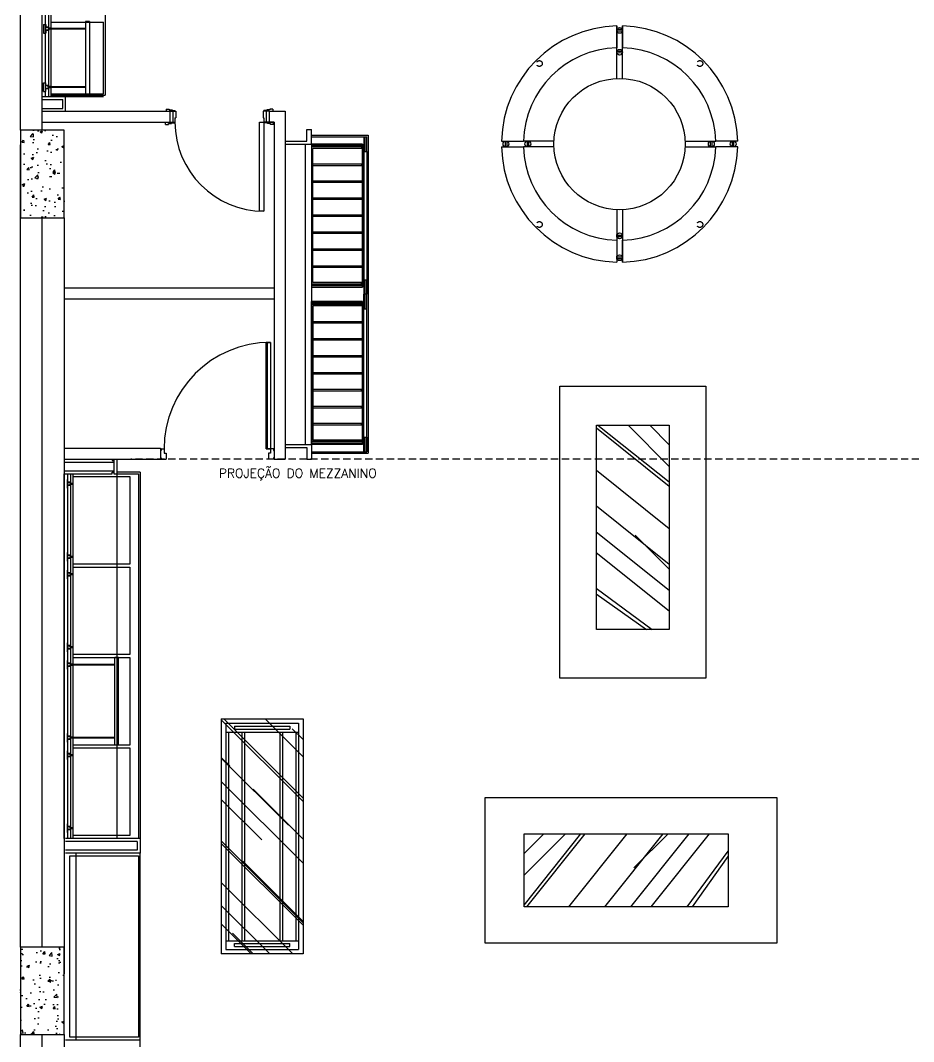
# Model space of a CAD drawing. Extents: x 1231 to 2855, y 3260 to 5268.
# Drawn here: x 1274 to 1887, y 4138 to 4838 of the extents above; entities that cross this region are included whole.
import ezdxf

# ---------------------------------------------------------------- set-up
doc = ezdxf.new("R2010")
doc.units = 0
doc.header["$LTSCALE"] = 20
doc.header["$MEASUREMENT"] = 0
doc.linetypes.add('DASHED2', pattern=[0.375, 0.25, -0.125])
doc.linetypes.add('HIDDEN', pattern=[0.375, 0.25, -0.125])
for name, color, linetype in [('A-100-COT', 4, 'CONTINUOUS'), ('A2', 250, 'CONTINUOUS'), ('ACO', 2, 'CONTINUOUS'), ('COTAS', 4, 'CONTINUOUS'), ('ForroMobil', 124, 'HIDDEN'), ('MADEIRA', 1, 'CONTINUOUS'), ('MOB', 1, 'CONTINUOUS'), ('PAREDE', 251, 'CONTINUOUS'), ('PILAR', 5, 'CONTINUOUS'), ('VIDRO', 3, 'CONTINUOUS')]:
    doc.layers.add(name, color=color, linetype=linetype)
doc.styles.add('ROMANS', font='romans.shx')
pattern_1 = [(50, (0, 0), (17.931505, -1.568803), [1.875, -20.625]), (355, (0, 0), (-3.46878, 18.8048), [1.5, -16.5]), (100.4514, (1.494, -0.13), (14.462735, 17.23599), [1.593505, -17.52855]), (46.1842, (0, 5), (26.68103, -4.13798), [2.8125, -30.9375]), (96.6356, (2.223, 4.655), (23.36657, 24.35295), [2.39026, -26.29283]), (351.1842, (0, 5), (23.36655, 24.35297), [2.25, -24.75]), (21, (2.5, 3.75), (14.922676, -10.065472), [1.875, -20.625]), (326, (2.5, 3.75), (6.08288, 18.12875), [1.5, -16.5]), (71.4514, (3.744, 2.911), (21.005566, 8.06326), [1.593505, -17.52855]), (37.5, (0, 0), (0.303996, 8.322346), [0, -16.3, 0, -16.75, 0, -16.5625]), (7.5, (0, 0), (6.576738, 9.860293), [0, -9.55, 0, -15.925, 0, -6.3125]), (327.5, (-5.575, 0), (13.345561, -0.563872), [0, -6.25, 0, -19.5, 0, -25.875]), (317.5, (-8.075, 0), (14.579654, 2.502625), [0, -8.125, 0, -12.95, 0, -18.375])]

# ---------------------------------------------------------------- blocks, each defined once
blk = doc.blocks.new('CREMALHEIRA')
at = {"layer": 'ACO'}
for p, q in [((-3.03, 1.14), (-3.03, 1.44)), ((-3.03, 1.44), (2.97, 1.44)), ((-3.03, 1.14), (-1.18, 1.14)), ((-1.18, -0.51), (-1.18, 1.14)), ((-0.9, -0.23), (-0.9, 1.44)), ((0.84, -0.23), (0.84, 1.44)), ((1.12, 1.14), (2.97, 1.14)), ((1.12, -0.51), (1.12, 1.14)), ((2.97, 1.14), (2.97, 1.44)), ((-0.98, -0.71), (-0.38, -0.71)), ((-0.7, -0.43), (-0.28, -0.43)), ((-0.38, -2.31), (-0.38, -0.71)), ((-0.38, -2.31), (-0.28, -2.31)), ((-0.28, -2.31), (-0.28, -0.43)), ((0.22, -0.43), (0.64, -0.43)), ((0.22, -2.31), (0.22, -0.43)), ((0.22, -2.31), (0.32, -2.31)), ((0.32, -0.71), (0.92, -0.71)), ((0.32, -2.31), (0.32, -0.71))]:
    blk.add_line(p, q, dxfattribs=at)
for centre, start, end in [((-0.98, -0.51), 180, 270), ((-0.7, -0.23), 180, 270), ((0.64, -0.23), 270, 0), ((0.92, -0.51), 270, 0)]:
    blk.add_arc(centre, 0.2, start, end, dxfattribs=at)
at = {"layer": 'MADEIRA'}
for p, q in [((-3.03, 2.94), (-3.03, 1.44)), ((-3.03, 2.94), (2.97, 2.94)), ((2.97, 2.94), (2.97, 1.44))]:
    blk.add_line(p, q, dxfattribs=at)
blk = doc.blocks.new('P1')
at = {"layer": 'ACO', "color": 6}
for p, q in [((8569.22, 2073.14), (8569.22, 2002.14)), ((8569.32, 2073.14), (8569.32, 2001.24))]:
    blk.add_line(p, q, dxfattribs=at)
at = {"layer": 'ACO'}
for points in [[(8569.22, 2073.14), (8569.32, 2073.14), (8569.32, 2074.04), (8572.22, 2074.04), (8572.22, 2074.14), (8569.22, 2074.14)], [(8569.22, 2002.14), (8569.32, 2002.14), (8569.32, 2001.24), (8572.22, 2001.24), (8572.22, 2001.14), (8569.22, 2001.14)]]:
    blk.add_lwpolyline(points, close=True, dxfattribs=at)
at = {"layer": 'MADEIRA'}
blk.add_line((8569.92, 2001.24), (8572.22, 2001.24), dxfattribs=at)
blk.add_lwpolyline([(8569.92, 2001.24), (8569.92, 2074.04), (8572.22, 2074.04), (8572.22, 2001.24)], close=True, dxfattribs=at)
at = {"layer": 'MADEIRA', "color": 124}
blk.add_arc((8572.22, 2001.14), 73, 90, 180, dxfattribs=at)
at = {"layer": 'VIDRO', "color": 41}
for p, q in [((8569.41, 2074.03), (8569.41, 2001.25)), ((8569.51, 2074.03), (8569.51, 2001.25)), ((8569.61, 2074.03), (8569.61, 2001.25)), ((8569.71, 2074.03), (8569.71, 2001.25)), ((8569.81, 2074.03), (8569.81, 2001.25))]:
    blk.add_line(p, q, dxfattribs=at)
at = {"layer": 'VIDRO'}
blk.add_lwpolyline([(8569.91, 2074.03), (8569.91, 2001.25), (8569.33, 2001.25), (8569.33, 2074.03)], close=True, dxfattribs=at)

msp = doc.modelspace()

# ---------------------------------------------------------------- hatches: boundary and pattern name
at = {"layer": 'ACO'}
h = msp.add_hatch(dxfattribs=at)
h.set_pattern_fill('AR-CONC', color=6, scale=2.5, style=0)
h.set_pattern_definition(pattern_1)
h.paths.add_polyline_path([(1274.35, 4702.51), (1304.35, 4702.51), (1304.35, 4762.51), (1274.35, 4762.51)])
h = msp.add_hatch(dxfattribs=at)
h.set_pattern_fill('AR-CONC', color=6, scale=2.5, style=0)
h.set_pattern_definition(pattern_1)
h.paths.add_polyline_path([(1304.35, 4202.51), (1274.35, 4202.51), (1274.35, 4142.51), (1304.35, 4142.51)])
at = {"layer": 'VIDRO'}
h = msp.add_hatch(dxfattribs=at)
h.set_pattern_fill('AR-RROOF', color=124, scale=30, angle=855, style=0)
h.set_pattern_definition([(135, (6047, 9142.062), (-67.88225, 25.45584), [450, -60, 150, -30]), (135, (6008.18, 9159.67), (-7.00036, -49.42676), [90, -9.9, 180, -22.5]), (135, (6018.363, 9134.638), (-124.521504, 96.09581), [240, -42, 120, -30])])
h.paths.add_polyline_path([(1412.1, 4358.92), (1468.1, 4358.92), (1468.1, 4197.92), (1412.1, 4197.92)])

# ---------------------------------------------------------------- linework, layer by layer
at = {"layer": 'A-100-COT', "color": 253}
msp.add_line((1356.34, 4138.77), (1356.34, 4267.01), dxfattribs=at)
at = {"layer": 'A2'}
for p, q in [((1289.35, 4775.49), (1376.83, 4775.49)), ((1376.83, 4775.49), (1376.83, 4767.99)), ((1444.83, 4775.49), (1455.83, 4775.49)), ((1455.83, 4775.49), (1455.83, 4537.01)), ((1289.35, 4767.99), (1376.83, 4767.99)), ((1448.33, 4767.99), (1448.33, 4537.01)), ((1304.34, 4654.51), (1448.33, 4654.51)), ((1304.34, 4647.01), (1448.33, 4647.01)), ((1304.34, 4544.51), (1370.33, 4544.51)), ((1370.33, 4544.51), (1370.33, 4537.01)), ((1304.34, 4537.01), (1370.83, 4537.01)), ((1448.33, 4537.01), (1455.83, 4537.01))]:
    msp.add_line(p, q, dxfattribs=at)
at = {"layer": 'A2', "color": 2}
for p, q in [((1370.83, 4543.01), (1370.33, 4543)), ((1370.83, 4544.01), (1372.83, 4544.01)), ((1370.83, 4544.01), (1370.83, 4543.01)), ((1372.83, 4544.01), (1372.83, 4541.01)), ((1445.83, 4544.01), (1445.83, 4541.01)), ((1447.83, 4544.01), (1445.83, 4544.01)), ((1447.83, 4544.01), (1447.83, 4543.01)), ((1447.83, 4543.01), (1448.33, 4543)), ((1370.33, 4538.01), (1370.83, 4538.01)), ((1370.33, 4538.01), (1370.83, 4538.01)), ((1370.83, 4538.01), (1370.83, 4537.01)), ((1370.83, 4538.01), (1370.83, 4537.01)), ((1370.83, 4537.01), (1374.33, 4537.01)), ((1372.83, 4541.01), (1374.33, 4541.01)), ((1374.33, 4541.01), (1374.33, 4537.01)), ((1444.33, 4541.01), (1444.33, 4537.01)), ((1445.83, 4541.01), (1444.33, 4541.01)), ((1447.83, 4537.01), (1444.33, 4537.01)), ((1447.83, 4538.01), (1447.83, 4537.01)), ((1448.33, 4538.01), (1447.83, 4538.01)), ((1448.33, 4538.01), (1447.83, 4538.01)), ((1447.83, 4538.01), (1447.83, 4537.01))]:
    msp.add_line(p, q, dxfattribs=at)
at = {"layer": 'ACO', "color": 6}
for p, q in [((1319.06, 4836.99), (1319.06, 4786.99)), ((1321.6, 4836.99), (1319.06, 4836.99)), ((1321.6, 4836.99), (1321.6, 4786.99)), ((1319.06, 4832.24), (1295.33, 4832.24)), ((1319.06, 4831.74), (1295.33, 4831.74)), ((1319.06, 4792.24), (1295.33, 4792.24)), ((1319.06, 4791.74), (1295.33, 4791.74)), ((1319.06, 4786.99), (1321.6, 4786.99)), ((1319.06, 4786.99), (1321.6, 4786.99)), ((1339.07, 4396.26), (1310.34, 4396.26)), ((1339.07, 4341.01), (1339.07, 4401.01)), ((1341.61, 4401.01), (1339.07, 4401.01)), ((1341.61, 4341.01), (1341.61, 4401.01)), ((1339.07, 4395.76), (1310.34, 4395.76)), ((1339.07, 4346.26), (1310.34, 4346.26)), ((1339.07, 4345.76), (1310.34, 4345.76)), ((1341.61, 4341.01), (1339.07, 4341.01))]:
    msp.add_line(p, q, dxfattribs=at)
at = {"layer": 'ACO'}
for p, q in [((1306.59, 4517.01), (1306.59, 4523.01)), ((1306.89, 4523.01), (1306.59, 4523.01)), ((1306.89, 4521.16), (1306.89, 4523.01)), ((1308.26, 4520.88), (1306.59, 4520.88)), ((1308.26, 4519.14), (1306.59, 4519.14)), ((1306.89, 4517.01), (1306.59, 4517.01)), ((1308.54, 4521.16), (1306.89, 4521.16)), ((1306.89, 4517.01), (1306.89, 4518.86)), ((1308.54, 4518.86), (1306.89, 4518.86)), ((1308.46, 4520.26), (1308.46, 4520.68)), ((1310.34, 4520.26), (1308.46, 4520.26)), ((1310.34, 4519.76), (1308.46, 4519.76)), ((1308.46, 4519.34), (1308.46, 4519.76)), ((1308.74, 4520.36), (1308.74, 4520.96)), ((1310.34, 4520.36), (1308.74, 4520.36)), ((1310.34, 4519.66), (1308.74, 4519.66)), ((1308.74, 4519.06), (1308.74, 4519.66)), ((1306.58, 4467.01), (1306.58, 4473.01)), ((1306.88, 4473.01), (1306.58, 4473.01)), ((1306.88, 4471.16), (1306.88, 4473.01)), ((1308.25, 4470.88), (1306.58, 4470.88)), ((1308.25, 4469.14), (1306.58, 4469.14)), ((1306.88, 4467.01), (1306.58, 4467.01)), ((1308.53, 4471.16), (1306.88, 4471.16)), ((1306.88, 4467.01), (1306.88, 4468.86)), ((1308.53, 4468.86), (1306.88, 4468.86)), ((1308.45, 4470.26), (1308.45, 4470.68)), ((1310.33, 4470.26), (1308.45, 4470.26)), ((1310.33, 4469.76), (1308.45, 4469.76)), ((1308.45, 4469.34), (1308.45, 4469.76)), ((1308.73, 4470.36), (1308.73, 4470.96)), ((1310.33, 4470.36), (1308.73, 4470.36)), ((1310.33, 4469.66), (1308.73, 4469.66)), ((1308.73, 4469.06), (1308.73, 4469.66)), ((1306.89, 4461.01), (1306.59, 4461.01)), ((1306.59, 4455.01), (1306.59, 4461.01)), ((1308.26, 4458.88), (1306.59, 4458.88)), ((1306.89, 4459.16), (1306.89, 4461.01)), ((1308.54, 4459.16), (1306.89, 4459.16)), ((1308.74, 4458.36), (1308.74, 4458.96)), ((1308.26, 4457.14), (1306.59, 4457.14)), ((1306.89, 4455.01), (1306.59, 4455.01)), ((1308.54, 4456.86), (1306.89, 4456.86)), ((1306.89, 4455.01), (1306.89, 4456.86)), ((1308.46, 4458.26), (1308.46, 4458.68)), ((1310.34, 4458.26), (1308.46, 4458.26)), ((1308.46, 4457.34), (1308.46, 4457.76)), ((1310.34, 4457.76), (1308.46, 4457.76)), ((1310.34, 4458.36), (1308.74, 4458.36)), ((1308.74, 4457.06), (1308.74, 4457.66)), ((1310.34, 4457.66), (1308.74, 4457.66)), ((1306.88, 4411.01), (1306.58, 4411.01)), ((1306.58, 4405.01), (1306.58, 4411.01)), ((1306.88, 4409.16), (1306.88, 4411.01)), ((1308.25, 4408.88), (1306.58, 4408.88)), ((1308.25, 4407.14), (1306.58, 4407.14)), ((1306.88, 4405.01), (1306.58, 4405.01)), ((1308.53, 4409.16), (1306.88, 4409.16)), ((1308.53, 4406.86), (1306.88, 4406.86)), ((1306.88, 4405.01), (1306.88, 4406.86)), ((1308.45, 4408.26), (1308.45, 4408.68)), ((1310.33, 4408.26), (1308.45, 4408.26)), ((1308.45, 4407.34), (1308.45, 4407.76)), ((1310.33, 4407.76), (1308.45, 4407.76)), ((1308.73, 4408.36), (1308.73, 4408.96)), ((1310.33, 4408.36), (1308.73, 4408.36)), ((1308.73, 4407.06), (1308.73, 4407.66)), ((1310.33, 4407.66), (1308.73, 4407.66)), ((1306.59, 4393.01), (1306.59, 4399.01)), ((1306.89, 4399.01), (1306.59, 4399.01)), ((1308.26, 4396.88), (1306.59, 4396.88)), ((1306.89, 4397.16), (1306.89, 4399.01)), ((1308.54, 4397.16), (1306.89, 4397.16)), ((1308.46, 4396.26), (1308.46, 4396.68)), ((1310.34, 4396.26), (1308.46, 4396.26)), ((1308.74, 4396.36), (1308.74, 4396.96)), ((1310.34, 4396.36), (1308.74, 4396.36)), ((1308.26, 4395.14), (1306.59, 4395.14)), ((1306.89, 4393.01), (1306.59, 4393.01)), ((1308.54, 4394.86), (1306.89, 4394.86)), ((1306.89, 4393.01), (1306.89, 4394.86)), ((1308.46, 4395.34), (1308.46, 4395.76)), ((1310.34, 4395.76), (1308.46, 4395.76)), ((1308.74, 4395.06), (1308.74, 4395.66)), ((1310.34, 4395.66), (1308.74, 4395.66)), ((1306.88, 4349.01), (1306.58, 4349.01)), ((1306.58, 4343.01), (1306.58, 4349.01)), ((1308.25, 4346.88), (1306.58, 4346.88)), ((1306.88, 4347.16), (1306.88, 4349.01)), ((1308.53, 4347.16), (1306.88, 4347.16)), ((1308.73, 4346.36), (1308.73, 4346.96)), ((1426.15, 4349.92), (1426.15, 4206.92)), ((1428.05, 4349.92), (1428.05, 4206.92)), ((1452.15, 4349.92), (1452.15, 4206.92)), ((1454.05, 4349.92), (1454.05, 4206.92)), ((1308.25, 4345.14), (1306.58, 4345.14)), ((1306.88, 4343.01), (1306.58, 4343.01)), ((1308.53, 4344.86), (1306.88, 4344.86)), ((1306.88, 4343.01), (1306.88, 4344.86)), ((1308.45, 4346.26), (1308.45, 4346.68)), ((1310.33, 4346.26), (1308.45, 4346.26)), ((1308.45, 4345.34), (1308.45, 4345.76)), ((1310.33, 4345.76), (1308.45, 4345.76)), ((1310.33, 4346.36), (1308.73, 4346.36)), ((1308.73, 4345.06), (1308.73, 4345.66)), ((1310.33, 4345.66), (1308.73, 4345.66)), ((1306.89, 4337.01), (1306.59, 4337.01)), ((1306.59, 4331.01), (1306.59, 4337.01)), ((1308.26, 4334.88), (1306.59, 4334.88)), ((1308.26, 4333.14), (1306.59, 4333.14)), ((1306.89, 4335.16), (1306.89, 4337.01)), ((1308.54, 4335.16), (1306.89, 4335.16)), ((1306.89, 4331.01), (1306.89, 4332.86)), ((1308.54, 4332.86), (1306.89, 4332.86)), ((1308.46, 4334.26), (1308.46, 4334.68)), ((1310.34, 4334.26), (1308.46, 4334.26)), ((1310.34, 4333.76), (1308.46, 4333.76)), ((1308.46, 4333.34), (1308.46, 4333.76)), ((1308.74, 4334.36), (1308.74, 4334.96)), ((1310.34, 4334.36), (1308.74, 4334.36)), ((1310.34, 4333.66), (1308.74, 4333.66)), ((1308.74, 4333.06), (1308.74, 4333.66)), ((1306.89, 4331.01), (1306.59, 4331.01)), ((1306.58, 4281.01), (1306.58, 4287.01)), ((1306.88, 4287.01), (1306.58, 4287.01)), ((1308.25, 4284.88), (1306.58, 4284.88)), ((1306.88, 4285.16), (1306.88, 4287.01)), ((1308.53, 4285.16), (1306.88, 4285.16)), ((1308.45, 4284.26), (1308.45, 4284.68)), ((1310.33, 4284.26), (1308.45, 4284.26)), ((1308.73, 4284.36), (1308.73, 4284.96)), ((1310.33, 4284.36), (1308.73, 4284.36)), ((1308.25, 4283.14), (1306.58, 4283.14)), ((1306.88, 4281.01), (1306.58, 4281.01)), ((1306.88, 4281.01), (1306.88, 4282.86)), ((1308.53, 4282.86), (1306.88, 4282.86)), ((1310.33, 4283.76), (1308.45, 4283.76)), ((1308.45, 4283.34), (1308.45, 4283.76)), ((1310.33, 4283.66), (1308.73, 4283.66)), ((1308.73, 4283.06), (1308.73, 4283.66))]:
    msp.add_line(p, q, dxfattribs=at)
at = {"layer": 'ACO', "color": 6}
for centre in [(1685.17, 4830.92), (1607.26, 4753.01), (1763.07, 4753.01), (1763.07, 4753.01), (1685.17, 4675.1)]:
    msp.add_circle(centre, 2, dxfattribs=at)
at = {"layer": 'ACO'}
for centre in [(1685.17, 4815.91), (1622.26, 4753.01), (1748.07, 4753.01), (1748.07, 4753.01), (1685.17, 4690.11)]:
    msp.add_circle(centre, 2, dxfattribs=at)
at = {"layer": 'ACO', "color": 6, "linetype": 'DASHED2'}
for centre in [(1630.15, 4808.18), (1740.18, 4808.18), (1630.15, 4697.84), (1740.18, 4697.84)]:
    msp.add_circle(centre, 2, dxfattribs=at)
at = {"layer": 'ACO', "color": 6, "linetype": 'Continuous'}
for centre, radius, start, end in [((1685.17, 4743.01), 88.41, 88.70374, 91.29626), ((1685.17, 4743.01), 87.41, 88.68891, 91.31109), ((1695.17, 4753.01), 88.41, 178.70374, 181.29626), ((1695.17, 4753.01), 87.41, 178.68891, 181.31109), ((1675.16, 4753.01), 87.41, 358.68891, 1.31109), ((1675.16, 4753.01), 87.41, 358.68891, 1.31109), ((1675.16, 4753.01), 88.41, 358.70374, 1.29626), ((1675.16, 4753.01), 88.41, 358.70374, 1.29626), ((1685.17, 4763.01), 87.41, 268.68891, 271.31109), ((1685.17, 4763.01), 88.41, 268.70374, 271.29626)]:
    msp.add_arc(centre, radius, start, end, dxfattribs=at)
at = {"layer": 'ACO'}
for centre, radius, start, end in [((1685.17, 4743.01), 73.4, 88.43871, 91.56129), ((1685.17, 4743.01), 72.4, 88.41714, 91.58286), ((1695.17, 4753.01), 73.4, 178.43871, 181.56129), ((1695.17, 4753.01), 72.4, 178.41714, 181.58286), ((1675.16, 4753.01), 72.4, 358.41714, 1.58286), ((1675.16, 4753.01), 72.4, 358.41714, 1.58286), ((1675.16, 4753.01), 73.4, 358.43871, 1.56129), ((1675.16, 4753.01), 73.4, 358.43871, 1.56129), ((1685.17, 4763.01), 72.4, 268.41714, 271.58286), ((1685.17, 4763.01), 73.4, 268.43871, 271.56129), ((1308.26, 4520.68), 0.2, 0, 90), ((1308.26, 4519.34), 0.2, 270, 0), ((1308.54, 4520.96), 0.2, 0, 90), ((1308.54, 4519.06), 0.2, 270, 0), ((1308.25, 4470.68), 0.2, 0, 90), ((1308.25, 4469.34), 0.2, 270, 0), ((1308.53, 4470.96), 0.2, 0, 90), ((1308.53, 4469.06), 0.2, 270, 0), ((1308.26, 4458.68), 0.2, 0, 90), ((1308.54, 4458.96), 0.2, 0, 90), ((1308.26, 4457.34), 0.2, 270, 0), ((1308.54, 4457.06), 0.2, 270, 0), ((1308.25, 4408.68), 0.2, 0, 90), ((1308.25, 4407.34), 0.2, 270, 0), ((1308.53, 4408.96), 0.2, 0, 90), ((1308.53, 4407.06), 0.2, 270, 0), ((1308.26, 4396.68), 0.2, 0, 90), ((1308.54, 4396.96), 0.2, 0, 90), ((1308.26, 4395.34), 0.2, 270, 0), ((1308.54, 4395.06), 0.2, 270, 0), ((1308.25, 4346.68), 0.2, 0, 90), ((1308.53, 4346.96), 0.2, 0, 90), ((1308.25, 4345.34), 0.2, 270, 0), ((1308.53, 4345.06), 0.2, 270, 0), ((1308.26, 4334.68), 0.2, 0, 90), ((1308.26, 4333.34), 0.2, 270, 0), ((1308.54, 4334.96), 0.2, 0, 90), ((1308.54, 4333.06), 0.2, 270, 0), ((1308.25, 4284.68), 0.2, 0, 90), ((1308.53, 4284.96), 0.2, 0, 90), ((1308.25, 4283.34), 0.2, 270, 0), ((1308.53, 4283.06), 0.2, 270, 0)]:
    msp.add_arc(centre, radius, start, end, dxfattribs=at)
at = {"layer": 'COTAS'}
msp.add_line((1304.35, 4277.01), (1304.35, 4527.01), dxfattribs=at)
at = {"layer": 'ForroMobil'}
msp.add_line((2730.64, 4537.01), (1350.03, 4537.01), dxfattribs=at)
at = {"layer": 'MADEIRA'}
for p, q in [((1291.58, 4785.49), (1291.58, 4940.49)), ((1293.73, 4785.49), (1293.73, 4940.49)), ((1295.33, 4785.49), (1295.33, 4940.49)), ((1295.35, 4836.49), (1331.35, 4836.49)), ((1331.35, 4787.49), (1331.35, 4836.49)), ((1683.17, 4797.97), (1683.17, 4818.98)), ((1687.17, 4797.97), (1687.17, 4818.98)), ((1295.35, 4787.49), (1331.35, 4787.49)), ((1295.35, 4785.49), (1331.35, 4785.49)), ((1374.33, 4776.99), (1374.33, 4775.49)), ((1374.33, 4776.99), (1374.33, 4775.49)), ((1374.33, 4776.99), (1376.33, 4776.99)), ((1374.33, 4776.99), (1376.33, 4776.99)), ((1376.33, 4776.99), (1376.33, 4776.49)), ((1376.33, 4776.99), (1376.33, 4776.49)), ((1376.33, 4776.49), (1378.33, 4776.49)), ((1376.33, 4776.49), (1378.33, 4776.49)), ((1376.83, 4775.49), (1380.83, 4775.49)), ((1376.83, 4775.49), (1380.83, 4775.49)), ((1378.33, 4776.49), (1378.33, 4775.99)), ((1378.33, 4776.49), (1378.33, 4775.99)), ((1378.33, 4775.99), (1380.33, 4775.99)), ((1378.33, 4775.99), (1380.33, 4775.99)), ((1378.83, 4775.49), (1378.83, 4767.99)), ((1380.33, 4775.99), (1380.33, 4775.49)), ((1380.33, 4775.99), (1380.33, 4775.49)), ((1380.83, 4775.49), (1380.83, 4770.99)), ((1444.83, 4775.49), (1440.83, 4775.49)), ((1440.83, 4775.49), (1440.83, 4770.99)), ((1443.33, 4775.99), (1441.33, 4775.99)), ((1441.33, 4775.99), (1441.33, 4775.49)), ((1442.83, 4775.49), (1442.83, 4767.99)), ((1445.33, 4776.49), (1443.33, 4776.49)), ((1443.33, 4776.49), (1443.33, 4775.99)), ((1445.33, 4776.99), (1445.33, 4776.49)), ((1447.33, 4776.99), (1445.33, 4776.99)), ((1447.33, 4776.99), (1447.33, 4775.49)), ((1373.83, 4766.49), (1373.83, 4767.99)), ((1375.83, 4766.49), (1375.83, 4766.99)), ((1375.83, 4766.99), (1377.83, 4766.99)), ((1376.83, 4767.99), (1380.33, 4767.99)), ((1377.83, 4766.99), (1377.83, 4767.49)), ((1377.83, 4767.49), (1379.83, 4767.49)), ((1379.83, 4767.49), (1379.83, 4767.99)), ((1380.33, 4770.99), (1380.83, 4770.99)), ((1380.33, 4770.99), (1380.33, 4767.99)), ((1440.83, 4770.99), (1441.33, 4770.99)), ((1441.33, 4770.99), (1441.33, 4767.99)), ((1444.83, 4767.99), (1441.33, 4767.99)), ((1441.83, 4767.49), (1441.83, 4767.99)), ((1443.83, 4767.49), (1441.83, 4767.49)), ((1443.83, 4766.99), (1443.83, 4767.49)), ((1445.83, 4766.99), (1443.83, 4766.99)), ((1445.83, 4766.49), (1445.83, 4766.99)), ((1447.83, 4766.49), (1447.83, 4767.99)), ((1373.83, 4766.49), (1375.83, 4766.49)), ((1447.83, 4766.49), (1445.83, 4766.49)), ((1473.81, 4758), (1510.31, 4758)), ((1509.81, 4758), (1509.81, 4650)), ((1510.31, 4748), (1510.31, 4758)), ((1510.31, 4758), (1511.81, 4758)), ((1511.31, 4748), (1511.31, 4758)), ((1511.81, 4748), (1511.81, 4758)), ((1640.21, 4755.01), (1619.2, 4755.01)), ((1730.12, 4755.01), (1751.14, 4755.01)), ((1509.81, 4748), (1511.81, 4748)), ((1511.81, 4748), (1511.81, 4660)), ((1640.21, 4751.01), (1619.2, 4751.01)), ((1730.12, 4751.01), (1751.14, 4751.01)), ((1683.17, 4708.05), (1683.17, 4687.04)), ((1687.17, 4708.05), (1687.17, 4687.04)), ((1509.81, 4660), (1511.81, 4660)), ((1510.31, 4660), (1510.31, 4650)), ((1511.31, 4660), (1511.31, 4650)), ((1511.81, 4660), (1511.81, 4650)), ((1511.81, 4650.01), (1509.81, 4650.01)), ((1509.81, 4542.01), (1509.81, 4650)), ((1510.31, 4640.01), (1510.31, 4650.01)), ((1511.31, 4640.01), (1511.31, 4650.01)), ((1511.81, 4640.01), (1511.81, 4650.01)), ((1509.81, 4640.01), (1511.81, 4640.01)), ((1511.81, 4552.01), (1511.81, 4640.01)), ((1509.81, 4552.01), (1511.81, 4552.01)), ((1510.31, 4552.01), (1510.31, 4542.01)), ((1511.31, 4552.01), (1511.31, 4542.01)), ((1511.81, 4552.01), (1511.81, 4542.01)), ((1473.81, 4542.01), (1510.31, 4542.01)), ((1510.31, 4542.01), (1511.81, 4542.01)), ((1308.74, 4527.01), (1308.74, 4277.01)), ((1415.1, 4355.92), (1465.1, 4355.92)), ((1415.1, 4355.92), (1415.1, 4349.92)), ((1465.1, 4355.92), (1465.1, 4349.92)), ((1415.1, 4349.92), (1465.1, 4349.92)), ((1415.1, 4206.92), (1465.1, 4206.92)), ((1415.1, 4206.92), (1415.1, 4200.92)), ((1465.1, 4206.92), (1465.1, 4200.92)), ((1415.1, 4200.92), (1465.1, 4200.92))]:
    msp.add_line(p, q, dxfattribs=at)
at = {"layer": 'MADEIRA', "color": 6}
for p, q in [((1332.35, 4940.49), (1332.35, 4786.49)), ((1683.17, 4833.98), (1683.17, 4818.98)), ((1683.17, 4818.98), (1683.17, 4833.98)), ((1687.17, 4818.98), (1687.17, 4833.98)), ((1687.17, 4833.98), (1687.17, 4818.98)), ((1295.33, 4786.49), (1332.35, 4786.49)), ((1604.19, 4755.01), (1619.2, 4755.01)), ((1766.14, 4755.01), (1751.14, 4755.01)), ((1604.19, 4751.01), (1619.2, 4751.01)), ((1766.14, 4751.01), (1751.14, 4751.01)), ((1683.17, 4687.04), (1683.17, 4672.03)), ((1687.17, 4672.03), (1687.17, 4687.04)), ((1687.17, 4687.04), (1687.17, 4672.03))]:
    msp.add_line(p, q, dxfattribs=at)
at = {"layer": 'MADEIRA', "color": 4}
for p, q in [((1289.33, 4783.51), (1303.35, 4783.51)), ((1289.35, 4785.49), (1305.35, 4785.49)), ((1289.35, 4785.49), (1305.35, 4785.49)), ((1289.35, 4785.49), (1305.35, 4785.49)), ((1303.35, 4777.46), (1303.35, 4783.51)), ((1305.35, 4775.49), (1305.35, 4785.49)), ((1289.33, 4777.46), (1303.35, 4777.46)), ((1289.35, 4775.49), (1305.35, 4775.49)), ((1470.82, 4763.01), (1473.82, 4763.01)), ((1470.82, 4755.03), (1470.82, 4763)), ((1473.82, 4752.98), (1473.82, 4763)), ((1455.83, 4754.98), (1470.82, 4754.98)), ((1455.83, 4752.98), (1473.82, 4752.98)), ((1469.52, 4752.98), (1469.52, 4546.98)), ((1473.82, 4752.98), (1473.82, 4546.98)), ((1455.83, 4546.98), (1473.82, 4546.98)), ((1455.83, 4544.98), (1470.82, 4544.98)), ((1470.82, 4544.98), (1470.82, 4537.01)), ((1473.82, 4546.98), (1473.82, 4537.01)), ((1337.34, 4537.01), (1337.34, 4536.01)), ((1337.34, 4536.01), (1338.34, 4536.01)), ((1338.34, 4537.01), (1338.34, 4527.01)), ((1338.34, 4537.01), (1340.34, 4537.01)), ((1340.34, 4537.01), (1340.34, 4527.01)), ((1470.82, 4537.01), (1473.82, 4537.01)), ((1306.58, 4527.01), (1306.58, 4277.01)), ((1337.34, 4527.01), (1337.34, 4528.01)), ((1337.34, 4528.01), (1338.34, 4528.01)), ((1338.34, 4527.01), (1340.34, 4527.01)), ((1356.34, 4277.01), (1305.34, 4277.01)), ((1356.34, 4277.01), (1356.34, 4267.01)), ((1354.34, 4275.01), (1305.34, 4275.01)), ((1354.34, 4275.01), (1354.34, 4269.01)), ((1354.34, 4269.01), (1305.34, 4269.01)), ((1356.34, 4267.01), (1305.34, 4267.01)), ((1312.58, 4138.77), (1312.58, 4267.01)), ((1356.34, 4138.77), (1305.34, 4138.77)), ((1356.34, 4128.77), (1356.34, 4138.77))]:
    msp.add_line(p, q, dxfattribs=at)
at = {"layer": 'MADEIRA', "color": 41}
for p, q in [((1473.81, 4759), (1512.81, 4759)), ((1512.81, 4759), (1512.81, 4541.01)), ((1473.81, 4541.01), (1512.81, 4541.01)), ((1356.34, 4528), (1340.34, 4528.01)), ((1356.34, 4528), (1356.34, 4277.01))]:
    msp.add_line(p, q, dxfattribs=at)
at = {"layer": 'MADEIRA', "color": 124}
for p, q in [((1508.81, 4751), (1473.82, 4751)), ((1474.82, 4658), (1474.82, 4750)), ((1508.31, 4750), (1474.82, 4750)), ((1508.81, 4751), (1509.81, 4751)), ((1474.82, 4739.38), (1508.31, 4739.38)), ((1508.31, 4739.38), (1508.31, 4738.38)), ((1474.82, 4738.38), (1508.31, 4738.38)), ((1474.82, 4727.76), (1508.31, 4727.76)), ((1474.82, 4726.76), (1508.31, 4726.76)), ((1508.31, 4727.76), (1508.31, 4726.76)), ((1474.82, 4716.13), (1508.31, 4716.13)), ((1474.82, 4715.13), (1508.31, 4715.13)), ((1508.31, 4716.13), (1508.31, 4715.13)), ((1474.82, 4704.51), (1508.31, 4704.51)), ((1508.31, 4704.51), (1508.31, 4703.51)), ((1474.82, 4703.51), (1508.31, 4703.51)), ((1474.82, 4692.88), (1508.31, 4692.88)), ((1474.82, 4691.88), (1508.31, 4691.88)), ((1508.31, 4692.88), (1508.31, 4691.88)), ((1474.82, 4681.26), (1508.31, 4681.26)), ((1474.82, 4680.26), (1508.31, 4680.26)), ((1508.31, 4681.26), (1508.31, 4680.26)), ((1474.82, 4669.63), (1508.31, 4669.63)), ((1508.31, 4669.63), (1508.31, 4668.63)), ((1474.82, 4668.63), (1508.31, 4668.63)), ((1508.81, 4657), (1473.82, 4657)), ((1508.31, 4658), (1474.82, 4658)), ((1508.81, 4657), (1509.81, 4657)), ((1508.81, 4643.01), (1473.82, 4643.01)), ((1474.82, 4642.01), (1474.82, 4550.01)), ((1508.31, 4642.01), (1474.82, 4642.01)), ((1508.81, 4643.01), (1509.81, 4643.01)), ((1474.82, 4631.38), (1508.31, 4631.38)), ((1474.82, 4630.38), (1508.31, 4630.38)), ((1508.31, 4630.38), (1508.31, 4631.38)), ((1474.82, 4619.76), (1508.31, 4619.76)), ((1474.82, 4618.76), (1508.31, 4618.76)), ((1508.31, 4618.76), (1508.31, 4619.76)), ((1474.82, 4608.13), (1508.31, 4608.13)), ((1474.82, 4607.13), (1508.31, 4607.13)), ((1508.31, 4607.13), (1508.31, 4608.13)), ((1474.82, 4596.51), (1508.31, 4596.51)), ((1474.82, 4595.51), (1508.31, 4595.51)), ((1508.31, 4595.51), (1508.31, 4596.51)), ((1474.82, 4584.88), (1508.31, 4584.88)), ((1508.31, 4583.88), (1508.31, 4584.88)), ((1474.82, 4583.88), (1508.31, 4583.88)), ((1474.82, 4573.26), (1508.31, 4573.26)), ((1474.82, 4572.26), (1508.31, 4572.26)), ((1508.31, 4572.26), (1508.31, 4573.26)), ((1474.82, 4561.63), (1508.31, 4561.63)), ((1474.82, 4560.63), (1508.31, 4560.63)), ((1508.31, 4560.63), (1508.31, 4561.63)), ((1508.31, 4550.01), (1474.82, 4550.01)), ((1508.81, 4549.01), (1473.82, 4549.01)), ((1508.81, 4549.01), (1509.81, 4549.01)), ((1340.34, 4527.01), (1355.34, 4527.01)), ((1355.34, 4527.01), (1355.34, 4277.01))]:
    msp.add_line(p, q, dxfattribs=at)
at = {"layer": 'MADEIRA', "color": 6, "linetype": 'Continuous'}
msp.add_line((1340.34, 4527.01), (1340.34, 4277.01), dxfattribs=at)
at = {"layer": 'MADEIRA'}
msp.add_lwpolyline([(1441.33, 4767.99), (1441.33, 4706.99), (1438.33, 4706.99), (1438.33, 4767.99)], close=True, dxfattribs=at)
for points in [[(1310.34, 4525.01), (1349.34, 4525.01), (1349.34, 4465.01), (1310.34, 4465.01)], [(1310.34, 4463.01), (1349.34, 4463.01), (1349.34, 4403.01), (1310.34, 4403.01)], [(1310.34, 4401.01), (1349.34, 4401.01), (1349.34, 4341.01), (1310.34, 4341.01)], [(1310.34, 4339.01), (1349.34, 4339.01), (1349.34, 4279.01), (1310.34, 4279.01)]]:
    msp.add_lwpolyline(points, dxfattribs=at)
at = {"layer": 'MADEIRA', "color": 7, "linetype": 'Continuous'}
msp.add_circle((1685.17, 4753.01), 45, dxfattribs=at)
at = {"layer": 'MADEIRA', "color": 6}
for start, end in [(91.41485, 178.58515), (1.41485, 88.58515), (181.41485, 268.58515), (271.41485, 358.58515)]:
    msp.add_arc((1685.17, 4753.01), 81, start, end, dxfattribs=at)
at = {"layer": 'MADEIRA'}
for start, end in [(91.7365, 178.2635), (1.7365, 88.2635), (181.7365, 268.2635), (271.7365, 358.2635)]:
    msp.add_arc((1685.17, 4753.01), 66, start, end, dxfattribs=at)
at = {"layer": 'MADEIRA', "color": 124}
msp.add_arc((1441.33, 4767.99), 61, 180, 270, dxfattribs=at)
at = {"layer": 'MOB', "color": 41, "linetype": 'Continuous'}
for p, q in [((1669.25, 4558.39), (1719.23, 4518.38)), ((1670.36, 4560.25), (1719.23, 4521.35)), ((1690.97, 4560.24), (1719.24, 4531.96)), ((1705.82, 4560.24), (1719.24, 4546.81)), ((1669.24, 4529.54), (1719.22, 4489.53)), ((1669.23, 4504.94), (1719.22, 4464.92)), ((1669.22, 4487.12), (1719.21, 4447.1)), ((1695.87, 4484.89), (1719.22, 4461.53)), ((1669.22, 4473.12), (1719.21, 4433.1)), ((1669.21, 4448.51), (1707.47, 4420.24)), ((1669.21, 4444.69), (1703.65, 4420.24)), ((1619.68, 4231.28), (1658.58, 4280.15)), ((1619.68, 4251.88), (1647.97, 4280.15)), ((1619.69, 4266.73), (1633.12, 4280.16)), ((1621.53, 4230.16), (1661.55, 4280.15)), ((1650.38, 4230.15), (1690.4, 4280.14)), ((1674.99, 4230.14), (1715, 4280.13)), ((1692.81, 4230.14), (1732.82, 4280.12)), ((1695.04, 4256.78), (1718.4, 4280.13)), ((1706.81, 4230.13), (1746.82, 4280.12)), ((1731.42, 4230.13), (1759.69, 4268.38)), ((1735.24, 4230.12), (1759.69, 4264.56))]:
    msp.add_line(p, q, dxfattribs=at)
at = {"layer": 'MOB', "color": 4}
for p, q in [((1304.34, 4537.01), (1337.34, 4537.01)), ((1304.34, 4535.01), (1338.34, 4535.01)), ((1304.34, 4529.01), (1338.34, 4529.01)), ((1304.34, 4527.01), (1337.34, 4527.01))]:
    msp.add_line(p, q, dxfattribs=at)
at = {"layer": 'MOB'}
msp.add_line((1310.34, 4527.01), (1310.34, 4277.01), dxfattribs=at)
at = {"layer": 'PAREDE'}
for p, q in [((1274.35, 4762.51), (1274.35, 5207.49)), ((1289.35, 4762.51), (1289.35, 5207.49)), ((1444.83, 4775.49), (1444.83, 4767.99)), ((1444.83, 4767.99), (1448.33, 4767.99)), ((1444.83, 4767.99), (1448.33, 4767.99)), ((1444.83, 4767.99), (1448.33, 4767.99)), ((1444.83, 4767.99), (1448.33, 4767.99)), ((1444.83, 4767.99), (1448.33, 4767.99)), ((1448.33, 4767.99), (1444.83, 4767.99)), ((1444.83, 4767.99), (1448.33, 4767.99)), ((1274.35, 4202.51), (1274.35, 4752.51)), ((1289.35, 4202.51), (1289.35, 4702.51)), ((1304.35, 4702.51), (1304.35, 4184.26)), ((1274.34, 3695.01), (1274.35, 4142.51)), ((1289.34, 3825.01), (1289.35, 4142.51)), ((1304.35, 4142.51), (1304.35, 3825.01))]:
    msp.add_line(p, q, dxfattribs=at)
at = {"layer": 'PILAR', "linetype": 'Continuous'}
for p, q in [((1274.35, 4202.51), (1274.35, 4142.51)), ((1304.35, 4202.51), (1274.35, 4202.51)), ((1304.35, 4142.51), (1304.35, 4202.51)), ((1274.35, 4142.51), (1304.35, 4142.51))]:
    msp.add_line(p, q, dxfattribs=at)
msp.add_lwpolyline([(1274.35, 4702.51), (1304.35, 4702.51), (1304.35, 4762.51), (1274.35, 4762.51)], close=True, dxfattribs=at)
msp.add_lwpolyline([(1274.35, 4702.51), (1304.35, 4702.51), (1304.35, 4762.51), (1274.35, 4762.51)], close=True, dxfattribs=at)
at = {"layer": 'VIDRO', "color": 124}
for p, q in [((1508.81, 4753), (1473.82, 4753)), ((1508.81, 4753), (1508.81, 4655)), ((1508.81, 4752), (1473.82, 4752)), ((1508.31, 4751), (1508.31, 4750)), ((1508.81, 4656), (1473.82, 4656)), ((1508.81, 4655), (1473.82, 4655)), ((1508.31, 4657), (1508.31, 4658)), ((1508.81, 4645.01), (1473.82, 4645.01)), ((1508.81, 4644.01), (1473.82, 4644.01)), ((1508.31, 4643.01), (1508.31, 4642.01)), ((1508.81, 4547.01), (1508.81, 4645.01)), ((1508.31, 4549.01), (1508.31, 4550.01)), ((1508.81, 4548.01), (1473.82, 4548.01)), ((1508.81, 4547.01), (1473.82, 4547.01))]:
    msp.add_line(p, q, dxfattribs=at)
at = {"layer": 'VIDRO'}
for p, q in [((1412.1, 4358.92), (1412.1, 4197.92)), ((1412.1, 4358.92), (1468.1, 4358.92)), ((1421.1, 4353.92), (1459.1, 4353.92)), ((1421.1, 4353.92), (1421.1, 4351.92)), ((1459.1, 4353.92), (1459.1, 4351.92)), ((1468.1, 4358.92), (1468.1, 4197.92)), ((1415.1, 4349.92), (1415.1, 4206.92)), ((1417.05, 4349.92), (1417.05, 4206.92)), ((1421.1, 4351.92), (1459.1, 4351.92)), ((1463.15, 4349.92), (1463.15, 4206.92)), ((1465.1, 4349.92), (1465.1, 4206.92)), ((1421.1, 4204.92), (1459.1, 4204.92)), ((1421.1, 4202.92), (1421.1, 4204.92)), ((1421.1, 4202.92), (1459.1, 4202.92)), ((1459.1, 4202.92), (1459.1, 4204.92)), ((1468.1, 4197.92), (1412.1, 4197.92))]:
    msp.add_line(p, q, dxfattribs=at)
at = {"layer": 'VIDRO', "color": 7}
for points in [[(1473.82, 4753), (1473.82, 4655), (1508.81, 4655), (1508.81, 4753)], [(1473.82, 4547.01), (1473.82, 4645.01), (1508.81, 4645.01), (1508.81, 4547.01)]]:
    msp.add_lwpolyline(points, close=True, dxfattribs=at)
at = {"layer": 'VIDRO', "linetype": 'Continuous'}
for points in [[(1744.22, 4386.95), (1644.22, 4386.95), (1644.22, 4586.95), (1744.22, 4586.95)], [(1719.2, 4420.23), (1669.25, 4420.23), (1669.25, 4560.25), (1719.2, 4560.25)], [(1792.98, 4305.14), (1792.98, 4205.14), (1592.98, 4205.14), (1592.98, 4305.14)], [(1759.69, 4280.12), (1759.69, 4230.16), (1619.68, 4230.16), (1619.68, 4280.12)]]:
    msp.add_lwpolyline(points, close=True, dxfattribs=at)
at = {"layer": 'VIDRO'}
msp.add_lwpolyline([(1308.34, 4140.77), (1308.34, 4265.01), (1355.34, 4265.01), (1355.34, 4140.77)], close=True, dxfattribs=at)

# ---------------------------------------------------------------- block references
at = {"layer": 'COTAS'}
msp.add_blockref('P1', (-7126.4, 2542.87), dxfattribs=at)
at = {"layer": 'MADEIRA', "xscale": -1, "rotation": 90}
msp.add_blockref('CREMALHEIRA', (1293.02, 4831.96), dxfattribs=at)
at = {"layer": 'MADEIRA', "rotation": 90.00000000010424}
msp.add_blockref('CREMALHEIRA', (1293.02, 4792.02), dxfattribs=at)

# ---------------------------------------------------------------- texts
at = {"layer": 'COTAS', "color": 4, "style": 'ROMANS'}
msp.add_text('PROJEÇÃO DO MEZZANINO', height=6.16, dxfattribs=at).set_placement((1410.39, 4524.31))

doc.saveas('drawing.dxf')
